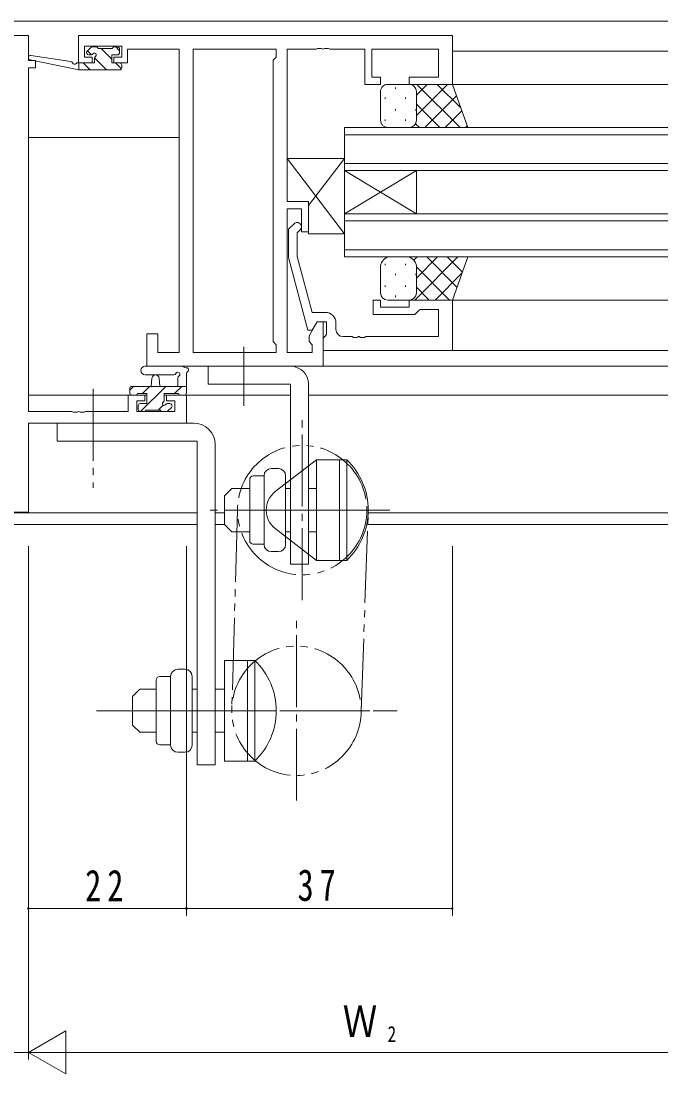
# Model space of a CAD drawing. Units: millimetres on the paper. Extents: x -397 to 397, y -282 to 282.
# Drawn here: x 130.1 to 220.1, y -14.8 to 131.6 of the extents above; entities that cross this region are included whole.
import ezdxf
from ezdxf.enums import TextEntityAlignment as Align

# ---------------------------------------------------------------- set-up
doc = ezdxf.new("R2010")
doc.units = ezdxf.units.MM
doc.linetypes.add('USER2', pattern=[13, 10, -1, 1, -1])
doc.linetypes.add('USER3', pattern=[15, 10, -1, 1, -1, 1, -1])
for name, color, linetype, lineweight in [('0-3_YKK_11', 7, 'Continuous', 18), ('0-4_YKK_12', 2, 'Continuous', 18), ('0-5_YKK_13', 4, 'Continuous', 18), ('0-6_YKK_D', 6, 'Continuous', 18)]:
    doc.layers.add(name, color=color, linetype=linetype, lineweight=lineweight)
doc.styles.add('ＭＳ ゴシック', font='')
doc.styles.get('ＭＳ ゴシック').set_extended_font_data('MS Gothic')

msp = doc.modelspace()

# ---------------------------------------------------------------- linework, layer by layer
at = {"layer": '0-3_YKK_11'}
for p, q in [((111.092, 129.581), (131.092, 129.581)), ((138.092, 129.581), (190.092, 129.581)), ((190.092, 129.581), (190.092, 122.781)), ((152.092, 127.651), (144.892, 127.651)), ((152.092, 85.511), (152.092, 127.651)), ((154.022, 127.651), (165.592, 127.651)), ((154.022, 85.511), (154.022, 127.651)), ((154.022, 85.511), (154.022, 127.651)), ((167.092, 127.651), (167.092, 106.481)), ((177.892, 127.651), (173.05, 127.651)), ((188.162, 127.651), (178.892, 127.651)), ((188.162, 123.781), (188.162, 127.651)), ((165.162, 126.151), (165.162, 87.011)), ((131.092, 125.081), (131.092, 77.311)), ((184.092, 122.781), (184.092, 123.781)), ((184.092, 123.781), (188.162, 123.781)), ((190.092, 122.781), (184.092, 122.781)), ((167.092, 105.481), (167.092, 85.511)), ((167.292, 98.683), (169.999, 88.58)), ((170.571, 91.08), (168.492, 98.841)), ((180.092, 92.78), (179.092, 92.78)), ((179.092, 92.78), (179.092, 90.78)), ((180.092, 91.78), (180.092, 92.78)), ((184.092, 92.78), (184.092, 91.78)), ((190.092, 92.78), (184.092, 92.78)), ((190.092, 85.78), (190.092, 92.78)), ((172.392, 91.08), (170.571, 91.08)), ((179.092, 90.78), (184.892, 90.78)), ((184.092, 91.78), (180.092, 91.78)), ((171.292, 89.781), (172.092, 89.781)), ((171.292, 89.78), (172.592, 89.78)), ((172.092, 89.781), (172.092, 83.581)), ((173.892, 88.71), (173.892, 89.58)), ((147.592, 83.581), (147.592, 88.081)), ((147.592, 88.081), (149.092, 88.081)), ((188.162, 87.71), (178.05, 87.71)), ((172.092, 85.78), (190.092, 85.78)), ((172.092, 83.581), (147.592, 83.581)), ((153.092, 79.581), (153.092, 75.681)), ((131.092, 77.311), (137.134, 77.311)), ((146.192, 77.311), (151.462, 77.311)), ((131.092, 75.681), (131.092, 63.281)), ((153.092, 75.681), (131.092, 75.681)), ((131.092, 63.281), (111.092, 63.281))]:
    msp.add_line(p, q, dxfattribs=at)
for points in [[(131.092, 129.581), (131.092, 126.081), (132.092, 126.081), (132.092, 125.081), (131.092, 125.081)], [(144.892, 127.651), (144.892, 126.851), (144.892, 125.781), (142.992, 125.781), (142.992, 126.581), (144.092, 126.581), (144.092, 128.081), (138.892, 128.081), (138.892, 126.581), (139.992, 126.581), (139.992, 125.781), (138.092, 125.781), (138.092, 129.581)], [(165.592, 127.651), (165.592, 126.581), (165.162, 126.151)], [(171.867, 127.771), (171.317, 127.771), (171.134, 127.651), (167.092, 127.651)], [(173.05, 127.651), (172.867, 127.771), (172.317, 127.771), (172.134, 127.651), (172.05, 127.651), (171.867, 127.771)], [(178.892, 127.651), (178.892, 123.781), (180.092, 123.781), (180.092, 122.781), (177.892, 122.781), (177.892, 127.651)], [(167.092, 106.481), (170.092, 106.481), (170.092, 102.281), (169.092, 102.281), (169.092, 105.481), (167.092, 105.481)], [(168.068, 103.404), (167.292, 102.629), (167.292, 98.683)], [(168.492, 98.841), (168.492, 102.132), (168.916, 102.556)], [(184.892, 90.78), (185.392, 91.28), (185.592, 91.48), (188.162, 91.48), (188.162, 87.71)], [(167.092, 85.511), (170.592, 85.511), (170.592, 86.581), (170.162, 87.011), (170.162, 87.823), (171.292, 89.781)], [(169.999, 88.58), (170.599, 88.58), (171.292, 89.78)], [(172.592, 89.78), (172.592, 87.98), (172.392, 87.78), (172.092, 87.48), (172.092, 85.78)], [(149.092, 88.081), (149.092, 85.511), (152.092, 85.511)], [(165.162, 87.011), (165.592, 86.581), (165.592, 85.511), (154.022, 85.511)], [(178.05, 87.71), (177.867, 87.59), (177.317, 87.59), (177.134, 87.71), (177.05, 87.71), (176.867, 87.59), (176.317, 87.59), (176.134, 87.71), (174.892, 87.71)], [(137.867, 77.191), (138.05, 77.311), (138.134, 77.311), (138.317, 77.191), (138.867, 77.191), (139.05, 77.311), (144.992, 77.311), (144.992, 79.581), (147.292, 79.581), (147.292, 78.781), (146.192, 78.781), (146.192, 77.311)], [(151.462, 77.311), (151.462, 78.781), (150.292, 78.781), (150.292, 79.581), (153.092, 79.581)], [(137.134, 77.311), (137.317, 77.191), (137.867, 77.191)]]:
    msp.add_lwpolyline(points, dxfattribs=at)
for centre, radius, start, end in [((168.492, 102.98), 0.6, 314.99999, 135.00001), ((172.392, 89.58), 1.5, 0.00001, 89.99999), ((174.892, 88.71), 1, 180.00001, 269.99999)]:
    msp.add_arc(centre, radius, start, end, dxfattribs=at)
at = {"layer": '0-4_YKK_12'}
for p, q in [((220.092, 131.581), (22.092, 131.581)), ((190.092, 127.38), (220.092, 127.38)), ((190.092, 127.38), (220.092, 127.38)), ((190.092, 127.38), (220.092, 127.38)), ((220.092, 122.78), (189.712, 122.781)), ((220.092, 122.78), (189.712, 122.781)), ((220.092, 122.78), (189.712, 122.781)), ((175.092, 116.781), (175.092, 110.781)), ((220.092, 116.781), (175.092, 116.781)), ((175.092, 115.781), (220.092, 115.781)), ((131.092, 115.381), (152.092, 115.381)), ((220.092, 111.781), (175.092, 111.781)), ((175.092, 110.781), (175.092, 104.781)), ((175.092, 110.781), (185.092, 104.781)), ((175.092, 104.781), (185.092, 110.781)), ((175.092, 110.781), (220.092, 110.781)), ((185.092, 110.781), (185.092, 104.781)), ((175.092, 104.781), (175.092, 98.781)), ((220.092, 104.781), (175.092, 104.781)), ((175.092, 103.781), (220.092, 103.781)), ((220.092, 99.781), (175.092, 99.781)), ((175.092, 98.781), (220.092, 98.781)), ((189.592, 92.781), (220.092, 92.781)), ((189.792, 85.781), (220.092, 85.781)), ((171.792, 83.58), (220.092, 83.58)), ((171.792, 83.58), (220.092, 83.58)), ((171.792, 83.58), (220.092, 83.58)), ((131.092, 79.581), (147.592, 79.581)), ((149.992, 79.581), (167.592, 79.581)), ((170.092, 79.581), (220.092, 79.581)), ((154.592, 63.211), (87.592, 63.211)), ((158.392, 63.211), (157.092, 63.211)), ((220.092, 63.211), (178.385, 63.211)), ((154.592, 61.581), (87.592, 61.581)), ((158.392, 61.581), (157.092, 61.581)), ((220.092, 61.581), (178.183, 61.581))]:
    msp.add_line(p, q, dxfattribs=at)
at = {"layer": '0-5_YKK_13'}
for p, q in [((139.78, 127.893), (139.28, 127.393)), ((139.858, 126.882), (139.313, 127.426)), ((140.592, 127.981), (139.992, 127.981)), ((142.792, 127.781), (140.792, 127.781)), ((142.692, 126.293), (141.204, 127.781)), ((143.492, 127.981), (142.992, 127.981)), ((143.792, 127.438), (143.249, 127.981)), ((143.792, 127.181), (143.792, 127.681)), ((138.094, 124.781), (131.333, 126.187)), ((136.98, 125.954), (131.438, 126.777)), ((139.492, 126.881), (139.831, 126.881)), ((141.959, 124.781), (140.293, 126.447)), ((138.094, 125.781), (138.007, 125.795)), ((138.094, 124.781), (138.094, 125.781)), ((143.792, 124.781), (138.094, 124.781)), ((139.714, 124.781), (138.714, 125.781)), ((143.792, 125.781), (142.692, 125.781)), ((144.053, 124.932), (143.204, 125.781)), ((144.092, 125.081), (144.092, 125.481)), ((180.092, 117.781), (180.092, 121.781)), ((181.092, 122.781), (184.092, 122.781)), ((182.172, 122.361), (182.172, 122.161)), ((190.092, 122.781), (184.092, 122.781)), ((185.092, 118.459), (189.413, 122.781)), ((185.092, 121.288), (186.585, 122.781)), ((185.092, 121.781), (185.092, 117.781)), ((191.165, 116.781), (185.165, 122.781)), ((191.258, 119.516), (187.993, 122.781)), ((192.235, 116.781), (190.092, 122.781)), ((180.757, 120.946), (180.757, 120.746)), ((183.587, 120.946), (183.587, 120.746)), ((186.241, 116.781), (190.658, 121.197)), ((182.172, 119.331), (182.172, 119.131)), ((185.002, 119.331), (185.002, 119.131)), ((188.336, 116.781), (185.092, 120.025)), ((189.07, 116.781), (191.402, 119.112)), ((180.757, 117.916), (180.757, 117.716)), ((183.587, 117.916), (183.587, 117.716)), ((185.508, 116.781), (184.976, 117.313)), ((184.092, 116.781), (181.092, 116.781)), ((184.092, 116.781), (192.235, 116.781)), ((191.898, 116.781), (192.146, 117.028)), ((175.092, 112.48), (167.092, 112.48)), ((167.092, 112.48), (167.092, 106.48)), ((175.092, 101.98), (167.092, 112.48)), ((175.092, 112.48), (170.092, 105.918)), ((175.092, 101.98), (175.092, 112.48)), ((170.092, 101.98), (175.092, 101.98)), ((184.092, 98.781), (181.092, 98.781)), ((184.092, 98.781), (192.235, 98.781)), ((184.746, 98.314), (185.212, 98.781)), ((184.869, 92.781), (190.869, 98.781)), ((185.092, 95.832), (188.04, 98.781)), ((190.735, 94.583), (186.537, 98.781)), ((191.48, 96.667), (189.366, 98.781)), ((192.235, 98.781), (190.092, 92.781)), ((192.224, 98.751), (192.194, 98.781)), ((180.092, 97.281), (180.092, 93.781)), ((180.757, 97.646), (180.757, 97.846)), ((183.587, 97.646), (183.587, 97.846)), ((189.709, 92.781), (185.092, 97.397)), ((185.092, 93.781), (185.092, 97.281)), ((185.092, 93.781), (185.092, 96.881)), ((182.172, 96.231), (182.172, 96.431)), ((185.002, 96.231), (185.002, 96.431)), ((187.697, 92.781), (191.422, 96.505)), ((180.757, 94.616), (180.757, 94.816)), ((183.587, 94.616), (183.587, 94.816)), ((186.881, 92.781), (185.092, 94.569)), ((181.092, 92.781), (184.092, 92.781)), ((182.172, 93.201), (182.172, 93.401)), ((190.092, 92.781), (184.092, 92.781)), ((185.002, 93.366), (185.002, 93.401)), ((147.364, 83.581), (152.526, 83.581)), ((156.092, 83.581), (156.092, 81.081)), ((167.592, 83.581), (156.092, 83.581)), ((147.364, 82.381), (151.325, 82.378)), ((153.092, 79.881), (153.092, 82.561)), ((145.192, 80.262), (145.71, 80.781)), ((153.092, 80.781), (145.492, 80.781)), ((146.7, 77.281), (150.2, 80.781)), ((146.955, 79.781), (147.955, 80.781)), ((148.192, 80.781), (148.294, 81.925)), ((149.392, 80.781), (149.29, 81.925)), ((151.445, 79.781), (152.445, 80.781)), ((151.892, 81.961), (151.892, 80.781)), ((156.092, 81.081), (167.592, 81.081)), ((167.592, 56.081), (167.592, 81.081)), ((170.092, 81.081), (170.092, 56.081)), ((145.192, 80.481), (145.192, 79.881)), ((145.492, 79.581), (146.092, 79.581)), ((152.192, 79.581), (152.792, 79.581)), ((146.392, 78.081), (146.392, 77.581)), ((149.145, 77.481), (149.844, 78.179)), ((150.792, 78.381), (150.453, 78.381)), ((150.504, 77.368), (151.004, 77.868)), ((146.692, 77.281), (147.192, 77.281)), ((147.392, 77.481), (149.492, 77.481)), ((149.692, 77.281), (150.292, 77.281)), ((135.092, 75.681), (135.092, 73.181)), ((135.092, 75.681), (154.092, 75.681)), ((135.092, 73.181), (154.592, 73.181)), ((154.592, 28.181), (154.592, 73.181)), ((157.092, 72.681), (157.092, 28.181)), ((165.456, 66.153), (171.192, 70.581)), ((174.392, 70.581), (171.192, 70.581)), ((171.192, 70.581), (171.192, 56.581)), ((175.392, 70.581), (174.392, 70.581)), ((174.392, 70.581), (174.392, 56.581)), ((174.392, 56.581), (174.392, 70.581)), ((175.392, 70.581), (175.392, 56.581)), ((164.892, 69.354), (165.892, 69.354)), ((171.192, 66.283), (171.192, 69.033)), ((161.892, 67.831), (161.892, 59.331)), ((163.892, 68.331), (162.392, 68.331)), ((163.892, 68.354), (163.892, 66.967)), ((166.892, 68.354), (166.892, 58.807)), ((161.892, 66.581), (159.392, 66.581)), ((163.892, 60.194), (163.892, 66.967)), ((167.592, 66.581), (166.892, 66.581)), ((171.192, 66.581), (170.092, 66.581)), ((164.139, 63.581), (172.743, 63.581)), ((159.392, 60.581), (158.392, 61.581)), ((161.892, 60.581), (159.392, 60.581)), ((163.892, 60.194), (163.892, 58.807)), ((165.456, 61.008), (171.192, 56.581)), ((167.592, 60.581), (166.892, 60.581)), ((171.192, 60.581), (170.092, 60.581)), ((163.892, 58.831), (162.392, 58.831)), ((164.892, 57.807), (165.892, 57.807)), ((170.092, 56.081), (167.592, 56.081)), ((174.392, 56.581), (171.192, 56.581)), ((175.392, 56.581), (174.392, 56.581)), ((158.392, 42.681), (161.592, 42.681)), ((158.392, 28.681), (158.392, 42.681)), ((162.592, 42.681), (161.592, 42.681)), ((161.592, 42.681), (161.592, 28.681)), ((161.592, 28.681), (161.592, 42.681)), ((162.592, 42.681), (162.592, 28.681)), ((151.892, 41.454), (152.892, 41.454)), ((158.392, 38.383), (158.392, 41.133)), ((148.892, 39.931), (148.892, 31.431)), ((150.892, 40.431), (149.392, 40.431)), ((150.892, 40.454), (150.892, 39.067)), ((153.892, 40.454), (153.892, 30.907)), ((148.892, 38.681), (146.592, 38.681)), ((150.892, 32.294), (150.892, 39.067)), ((154.592, 38.681), (153.892, 38.681)), ((158.392, 38.681), (157.092, 38.681)), ((149.736, 35.681), (162.252, 35.681)), ((146.592, 32.681), (145.592, 33.681)), ((148.892, 32.681), (146.592, 32.681)), ((150.892, 32.294), (150.892, 30.907)), ((154.592, 32.681), (153.892, 32.681)), ((157.092, 30.228), (157.092, 32.978)), ((158.392, 32.681), (157.092, 32.681)), ((150.892, 30.931), (149.392, 30.931)), ((151.892, 29.907), (152.892, 29.907)), ((154.592, 28.181), (157.092, 28.181)), ((161.592, 28.681), (158.392, 28.681)), ((162.592, 28.681), (161.592, 28.681))]:
    msp.add_line(p, q, dxfattribs=at)
at = {"layer": '0-5_YKK_13', "linetype": 'USER2'}
for p, q in [((161.092, 86.302), (161.092, 78.088)), ((140.092, 80.438), (140.092, 66.696)), ((169.192, 51.081), (169.192, 76.081)), ((181.392, 63.581), (156.034, 63.581)), ((168.392, 23.181), (168.392, 48.181)), ((140.592, 35.681), (182.392, 35.681)), ((142.071, 35.681), (182.081, 35.681))]:
    msp.add_line(p, q, dxfattribs=at)
at = {"layer": '0-5_YKK_13', "linetype": 'USER3'}
for p, q in [((160.192, 63.581), (159.392, 35.681)), ((177.392, 35.681), (178.392, 63.581))]:
    msp.add_line(p, q, dxfattribs=at)
at = {"layer": '0-5_YKK_13'}
for points in [[(140.292, 126.42), (140.292, 125.781), (138.094, 125.781)], [(142.692, 125.781), (142.692, 126.881), (143.492, 126.881)], [(167.092, 106.48), (170.092, 106.48), (170.092, 101.98)], [(146.292, 79.781), (147.592, 79.781), (147.592, 78.381), (146.692, 78.381)], [(149.992, 78.842), (149.992, 79.781), (151.992, 79.781)], [(159.392, 66.581), (158.392, 65.581), (158.392, 61.581)], [(146.592, 38.681), (145.592, 37.681), (145.592, 33.681)]]:
    msp.add_lwpolyline(points, dxfattribs=at)
at = {"layer": '0-5_YKK_13', "linetype": 'USER3'}
for centre in [(169.192, 63.581), (168.392, 35.681)]:
    msp.add_circle(centre, 9, dxfattribs=at)
at = {"layer": '0-5_YKK_13'}
for centre, radius, start, end in [((139.492, 127.181), 0.3, 135, 270), ((139.992, 127.681), 0.3, 90, 135), ((140.592, 127.781), 0.2, 0, 90), ((142.992, 127.781), 0.2, 90, 180), ((143.492, 127.681), 0.3, 0, 90), ((131.394, 126.481), 0.3, 81.55064, 258.25019), ((136.936, 125.657), 0.3, 21.55064, 81.55064), ((139.831, 127.181), 0.3, 270, 326.94427), ((140.292, 126.881), 0.25, 303.05573, 146.94427), ((140.592, 126.42), 0.3, 123.05573, 180), ((143.492, 127.181), 0.3, 270, 0), ((137.494, 125.878), 0.3, 201.55064, 320.80246), ((137.959, 125.498), 0.3, 80.80246, 140.80246), ((143.792, 125.481), 0.3, 0, 90), ((143.792, 125.081), 0.3, 270, 0), ((181.092, 121.781), 1, 89.9999, 179.9999), ((184.092, 121.781), 1, 359.9999, 89.9999), ((181.092, 117.781), 1, 179.9999, 269.9999), ((184.092, 117.781), 1, 269.9999, 359.9999), ((181.624, 97.342), 1.534, 110.30881, 182.3117), ((183.56, 97.342), 1.534, 357.68843, 69.69136), ((181.092, 93.781), 1, 180.0001, 270.0001), ((184.092, 93.781), 1, 270.0001, 0.0001), ((147.364, 82.981), 0.6, 89.95977, 269.95977), ((152.526, 83.281), 0.3, 40.52878, 90), ((152.982, 83.67), 0.3, 220.52878, 280.52878), ((167.592, 81.081), 2.5, 0, 90), ((148.792, 81.881), 0.5, 5.09207, 174.90793), ((151.325, 82.678), 0.3, 269.95977, 340.81024), ((151.892, 82.481), 0.3, 300, 160.81024), ((152.192, 81.961), 0.3, 120, 180), ((153.092, 83.081), 0.3, 300, 100.52878), ((153.392, 82.561), 0.3, 120, 180), ((145.492, 80.481), 0.3, 90, 180), ((145.492, 79.881), 0.3, 180, 270), ((146.092, 79.781), 0.2, 270, 0), ((152.192, 79.781), 0.2, 180, 270), ((152.792, 79.881), 0.3, 270, 0), ((146.692, 78.081), 0.3, 90, 180), ((149.992, 78.381), 0.25, 123.05573, 326.94427), ((149.692, 78.842), 0.3, 303.05573, 0), ((150.453, 78.081), 0.3, 90, 146.94427), ((150.792, 78.081), 0.3, 315, 90), ((146.692, 77.581), 0.3, 180, 270), ((147.192, 77.481), 0.2, 270, 0), ((149.692, 77.481), 0.2, 180, 270), ((150.292, 77.581), 0.3, 270, 315), ((154.092, 72.681), 3, 0, 90), ((168.725, 63.581), 9.667, 313.60284, 46.39716), ((164.892, 68.354), 1, 90, 180), ((165.892, 68.354), 1, 0, 90), ((162.392, 67.831), 0.5, 90, 180), ((167.442, 63.581), 3.25, 127.66316, 232.33684), ((162.392, 59.331), 0.5, 180, 270), ((164.892, 58.807), 1, 180, 270), ((165.892, 58.807), 1, 270, 0), ((155.925, 35.681), 9.667, 313.60284, 46.39716), ((151.892, 40.454), 1, 90, 180), ((152.892, 40.454), 1, 0, 90), ((149.392, 39.931), 0.5, 90, 180), ((149.392, 31.431), 0.5, 180, 270), ((151.892, 30.907), 1, 180, 270), ((152.892, 30.907), 1, 270, 0)]:
    msp.add_arc(centre, radius, start, end, dxfattribs=at)
at = {"layer": '0-6_YKK_D'}
for p, q in [((131.092, 58.581), (131.092, -12.819)), ((131.092, 58.581), (131.092, -12.819)), ((131.092, 58.581), (131.092, 7.181)), ((153.092, 58.581), (153.092, 7.181)), ((153.092, 58.581), (153.092, 7.181)), ((190.092, 58.581), (190.092, 7.181)), ((131.092, 8.181), (153.092, 8.181)), ((153.092, 8.181), (190.092, 8.181)), ((131.092, -11.819), (136.288, -8.819)), ((136.288, -14.819), (136.288, -8.819)), ((131.092, -11.819), (111.092, -11.819)), ((131.092, -11.819), (136.288, -14.819)), ((131.092, -11.819), (141.484, -11.819)), ((220.092, -11.82), (137.092, -11.819))]:
    msp.add_line(p, q, dxfattribs=at)
for centre, start, end in [((131.092, 8.181), 0, 180), ((131.092, 8.181), 180, 0), ((153.092, 8.181), 0, 180), ((153.092, 8.181), 0, 180), ((153.092, 8.181), 180, 0), ((153.092, 8.181), 180, 0), ((190.092, 8.181), 0, 180), ((190.092, 8.181), 180, 0)]:
    msp.add_arc(centre, 0.106, start, end, dxfattribs=at)

# ---------------------------------------------------------------- texts
at = {"layer": '0-6_YKK_D', "color": 7, "style": 'ＭＳ ゴシック', "width": 0.8}
for s, height, p in [('Ｗ', 4.399, (174.839, -11.02)), ('2', 2.199, (181.077, -11.02))]:
    msp.add_text(s, height=height, dxfattribs=at).set_placement(p, align=Align.BOTTOM_LEFT)
at = {"layer": '0-6_YKK_D', "color": 7, "char_height": 4.399, "attachment_point": 7, "style": 'ＭＳ ゴシック'}
for s, insert in [('\\T1.37;\\W0.75;22', (138.997, 9.181)), ('\\T1.37;\\W0.75;37', (168.546, 9.181))]:
    msp.add_mtext(s, dxfattribs=dict(at, insert=insert))

doc.saveas('drawing.dxf')
